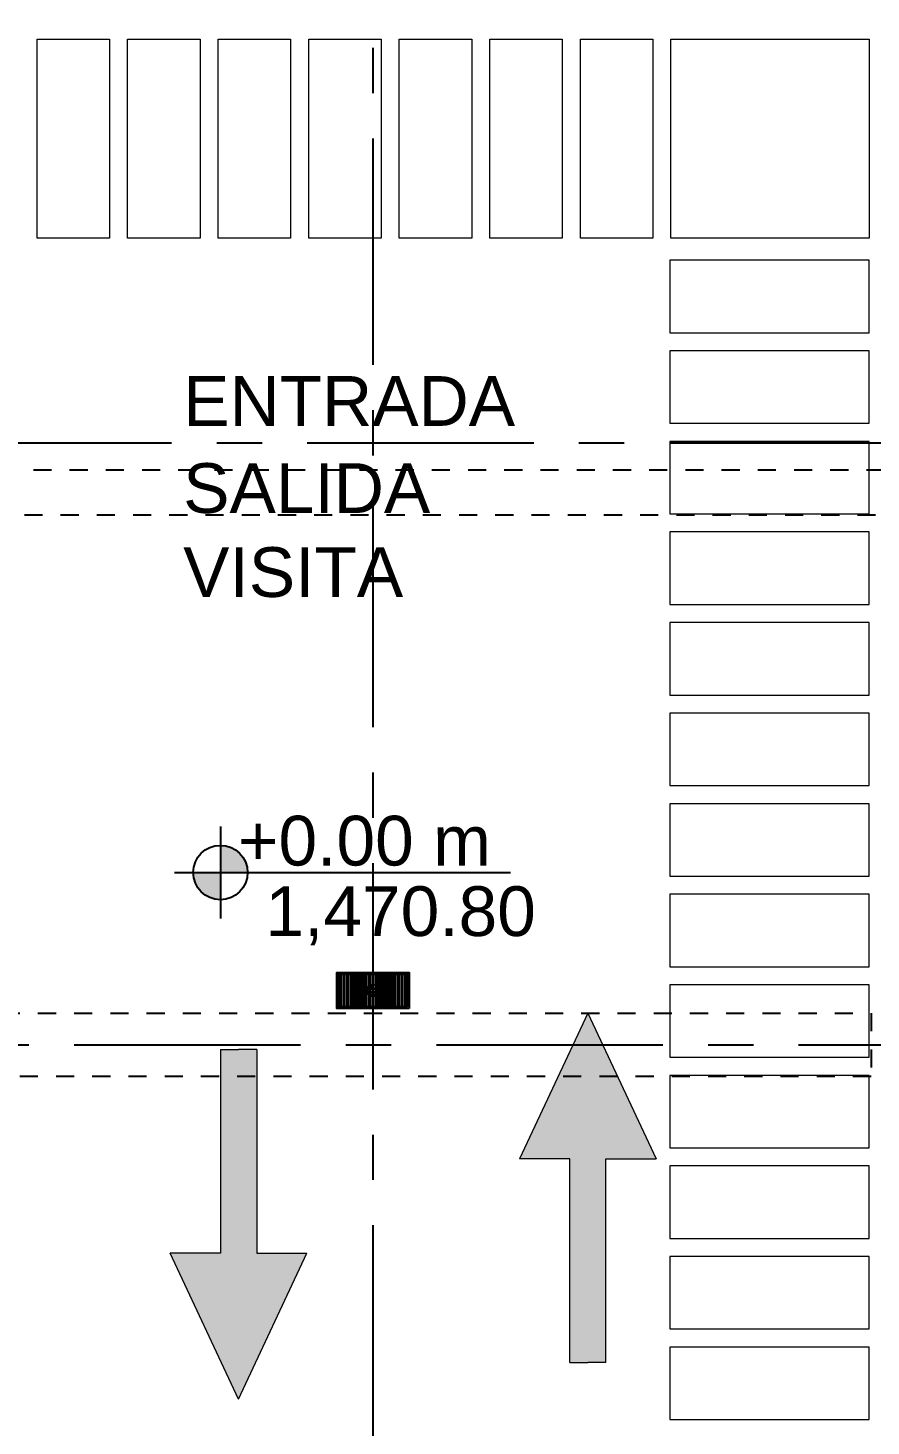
# Model space of a CAD drawing. Header units: metres. Extents: x -598 to 357, y -242 to 574.
# Drawn here: x -310.24 to -305.58, y 411.89 to 419.61 of the extents above; entities that cross this region are included whole.
import ezdxf

# ---------------------------------------------------------------- set-up
doc = ezdxf.new("R2010")
doc.units = ezdxf.units.M
for name, pattern in [('xref_Nivel PB$0$CENTERX2', [4, 2.5, -0.5, 0.5, -0.5]), ('xref_Nivel PB$0$HIDDEN2', [0.1875, 0.125, -0.0625]), ('xref_Nivel PB$0$PHANTOM', [63.5, 31.75, -6.35, 6.35, -6.35, 6.35, -6.35]), ('Zxref_Eje_Pb$0$HIDDEN2', [0.1875, 0.125, -0.0625]), ('Zxref_Eje_Pb$0$ZXREF-EJES NTECH$0$XREF-EJES$0$CENTERX2', [4, 2.5, -0.5, 0.5, -0.5])]:
    doc.linetypes.add(name, pattern=pattern)
doc.layers.add('Muro Mamspoteria', color=5, linetype='Continuous', lineweight=9)
for name, color, linetype in [('xref_Nivel PB$0$C-corte', 240, 'xref_Nivel PB$0$PHANTOM'), ('xref_Nivel PB$0$N-nivel', 2, 'Continuous'), ('xref_Nivel PB$0$R-rejilla', 1, 'Continuous'), ('xref_Nivel PB$0$T-texto', 2, 'Continuous'), ('xref_Nivel PB$0$Z-XREF', 7, 'Continuous'), ('Zxref_Eje_Pb$0$EJE-Linea', 8, 'Continuous'), ('Zxref_Eje_Pb$0$EJE-Viga', 8, 'Zxref_Eje_Pb$0$HIDDEN2')]:
    doc.layers.add(name, color=color, linetype=linetype)
doc.layers.add('xref_Nivel PB$0$S-señalizacion', color=253, linetype='Continuous', lineweight=0, transparency=0.2)
doc.styles.add('xref_Nivel PB$0$TS', font='arial.ttf')

# ---------------------------------------------------------------- blocks, each defined once
blk = doc.blocks.new('Zxref_Eje_Pb')
at = {"layer": 'Zxref_Eje_Pb$0$EJE-Linea', "linetype": 'Zxref_Eje_Pb$0$ZXREF-EJES NTECH$0$XREF-EJES$0$CENTERX2', "ltscale": 0.5}
blk.add_lwpolyline([(37.531, 16.7287), (73.531, 16.7287)], dxfattribs=at)
at = {"layer": 'Zxref_Eje_Pb$0$EJE-Viga', "ltscale": 0.75}
for points in [[(54.356, 19.9037), (54.356, 19.6537), (48.506, 19.6537), (48.506, 19.9037)], [(53.931, 16.9037), (53.931, 16.5537), (48.931, 16.5537), (48.931, 16.9037)]]:
    blk.add_lwpolyline(points, close=True, dxfattribs=at)
blk = doc.blocks.new('xref_Nivel PB$0$SEÑAL TRAFICO')
at = {"layer": 'xref_Nivel PB$0$S-señalizacion', "transparency": 33554534}
h = blk.add_hatch(color=254, dxfattribs=at)
h.dxf.hatch_style = 1
h.paths.add_polyline_path([(2598.4276, -445.5965), (2598.4276, -445.5465), (2598.4276, -445.4965), (2597.3032, -445.4965), (2597.3032, -445.2189), (2596.4978, -445.5965), (2597.3032, -445.9742), (2597.3032, -445.6965), (2598.4276, -445.6965), (2598.4276, -445.6465)])
at = {"layer": 'xref_Nivel PB$0$S-señalizacion'}
for p, q in [((2596.4978, -445.5965), (2597.3032, -445.2189)), ((2598.4276, -445.4965), (2598.4276, -445.5465)), ((2596.4978, -445.5965), (2597.3032, -445.9742)), ((2598.4276, -445.5465), (2598.4276, -445.5965)), ((2598.4276, -445.6465), (2598.4276, -445.5965)), ((2598.4276, -445.6965), (2598.4276, -445.6465))]:
    blk.add_line(p, q, dxfattribs=at)
for points in [[(2598.4276, -445.4965), (2597.3032, -445.4965), (2597.3032, -445.2189)], [(2598.4276, -445.6965), (2597.3032, -445.6965), (2597.3032, -445.9742)]]:
    blk.add_lwpolyline(points, dxfattribs=at)
blk = doc.blocks.new('xref_Nivel PB$0$Rejilla')
at = {"layer": 'xref_Nivel PB$0$R-rejilla'}
for p, q in [((0.0246, 0.0246), (-0.0246, -0.0246)), ((0.0246, -0.0246), (-0.0246, 0.0246))]:
    blk.add_line(p, q, dxfattribs=at)
for points in [[(-0.2, 0.1), (0.2, 0.1), (0.2, -0.1), (-0.2, -0.1)], [(-0.19, 0.09), (0.19, 0.09), (0.19, -0.09), (-0.19, -0.09)]]:
    blk.add_lwpolyline(points, close=True, dxfattribs=at)
at = {"layer": 'xref_Nivel PB$0$R-rejilla', "color": 8}
for points in [[(-0.185, -0.09), (-0.175, -0.09), (-0.175, 0.09), (-0.185, 0.09)], [(-0.165, -0.09), (-0.155, -0.09), (-0.155, 0.09), (-0.165, 0.09)], [(-0.145, -0.09), (-0.135, -0.09), (-0.135, 0.09), (-0.145, 0.09)], [(-0.125, -0.09), (-0.115, -0.09), (-0.115, 0.09), (-0.125, 0.09)], [(-0.105, -0.09), (-0.095, -0.09), (-0.095, 0.09), (-0.105, 0.09)], [(-0.085, -0.09), (-0.075, -0.09), (-0.075, 0.09), (-0.085, 0.09)], [(-0.065, -0.09), (-0.055, -0.09), (-0.055, 0.09), (-0.065, 0.09)], [(-0.045, -0.09), (-0.035, -0.09), (-0.035, 0.09), (-0.045, 0.09)], [(-0.025, -0.09), (-0.015, -0.09), (-0.015, 0.09), (-0.025, 0.09)], [(-0.005, -0.09), (0.005, -0.09), (0.005, 0.09), (-0.005, 0.09)], [(0.015, -0.09), (0.025, -0.09), (0.025, 0.09), (0.015, 0.09)], [(0.035, -0.09), (0.045, -0.09), (0.045, 0.09), (0.035, 0.09)], [(0.055, -0.09), (0.065, -0.09), (0.065, 0.09), (0.055, 0.09)], [(0.075, -0.09), (0.085, -0.09), (0.085, 0.09), (0.075, 0.09)], [(0.095, -0.09), (0.105, -0.09), (0.105, 0.09), (0.095, 0.09)], [(0.115, -0.09), (0.125, -0.09), (0.125, 0.09), (0.115, 0.09)], [(0.135, -0.09), (0.145, -0.09), (0.145, 0.09), (0.135, 0.09)], [(0.155, -0.09), (0.165, -0.09), (0.165, 0.09), (0.155, 0.09)], [(0.175, -0.09), (0.185, -0.09), (0.185, 0.09), (0.175, 0.09)]]:
    blk.add_lwpolyline(points, close=True, dxfattribs=at)
at = {"layer": 'xref_Nivel PB$0$R-rejilla'}
blk.add_circle((0, 0), 0.0347, dxfattribs=at)
at = {"layer": 'xref_Nivel PB$0$R-rejilla', "linetype": 'xref_Nivel PB$0$HIDDEN2'}
blk.add_circle((0, 0), 0.025, dxfattribs=at)
blk = doc.blocks.new('xref_Nivel PB$0$NIVEL')
at = {"layer": 'xref_Nivel PB$0$N-nivel'}
h = blk.add_hatch(color=256, dxfattribs=at)
h.dxf.hatch_style = 1
h.paths.add_polyline_path([(0, 0), (-0.12, 0, 0.414214), (0, -0.12)])
h.paths.add_polyline_path([(0, 0.12), (0, 0), (0.12, 0, 0.414214)])
for p, q in [((0, 0.2027), (0, -0.2027)), ((-0.2027, 0), (0.2027, 0))]:
    blk.add_line(p, q, dxfattribs=at)
blk.add_circle((0, 0), 0.12, dxfattribs=at)

msp = doc.modelspace()

# ---------------------------------------------------------------- linework, layer by layer
at = {"layer": 'xref_Nivel PB$0$C-corte', "linetype": 'xref_Nivel PB$0$CENTERX2', "ltscale": 0.5}
msp.add_line((-308.3327, 466.9973), (-308.3327, 396.5835), dxfattribs=at)
at = {"layer": 'xref_Nivel PB$0$S-señalizacion'}
for points in [[(-310.1878, 419.5468), (-309.7878, 419.5468), (-309.7878, 418.4468), (-310.1878, 418.4468)], [(-309.6878, 419.5468), (-309.2878, 419.5468), (-309.2878, 418.4468), (-309.6878, 418.4468)], [(-309.1878, 419.5468), (-308.7878, 419.5468), (-308.7878, 418.4468), (-309.1878, 418.4468)], [(-308.6878, 419.5468), (-308.2878, 419.5468), (-308.2878, 418.4468), (-308.6878, 418.4468)], [(-308.1878, 419.5468), (-307.7878, 419.5468), (-307.7878, 418.4468), (-308.1878, 418.4468)], [(-307.6878, 419.5468), (-307.2878, 419.5468), (-307.2878, 418.4468), (-307.6878, 418.4468)], [(-306.6878, 419.5468), (-305.5931, 419.5468), (-305.5931, 418.4468), (-306.6878, 418.4468)], [(-305.5931, 417.9249), (-305.5931, 418.3249), (-306.6931, 418.3249), (-306.6931, 417.9249)], [(-305.5931, 417.4249), (-305.5931, 417.8249), (-306.6931, 417.8249), (-306.6931, 417.4249)], [(-305.5931, 416.9249), (-305.5931, 417.3249), (-306.6931, 417.3249), (-306.6931, 416.9249)], [(-305.5931, 416.4249), (-305.5931, 416.8249), (-306.6931, 416.8249), (-306.6931, 416.4249)], [(-305.5931, 415.9249), (-305.5931, 416.3249), (-306.6931, 416.3249), (-306.6931, 415.9249)], [(-305.5931, 415.4249), (-305.5931, 415.8249), (-306.6931, 415.8249), (-306.6931, 415.4249)], [(-305.5931, 414.9249), (-305.5931, 415.3249), (-306.6931, 415.3249), (-306.6931, 414.9249)], [(-305.5931, 414.4249), (-305.5931, 414.8249), (-306.6931, 414.8249), (-306.6931, 414.4249)], [(-305.5931, 413.9249), (-305.5931, 414.3249), (-306.6931, 414.3249), (-306.6931, 413.9249)]]:
    msp.add_lwpolyline(points, close=True, dxfattribs=at)

# ---------------------------------------------------------------- texts
at = {"layer": 'xref_Nivel PB$0$T-texto', "style": 'xref_Nivel PB$0$TS'}
for s, p in [('ENTRADA', (-309.3809, 417.411)), ('SALIDA', (-309.3809, 416.9301)), ('VISITA', (-309.3809, 416.4663))]:
    msp.add_text(s, height=0.27459, dxfattribs=at).set_placement(p)

# ---------------------------------------------------------------- next in the draw order: block references
at = {"layer": 'xref_Nivel PB$0$Z-XREF'}
msp.add_blockref('Zxref_Eje_Pb', (-359.5136, 397.2645), dxfattribs=at)

# ---------------------------------------------------------------- next in the draw order: linework, layer by layer
at = {"layer": 'Muro Mamspoteria'}
msp.add_circle((-306.5394, 472.2405), 101.758, dxfattribs=at)
at = {"layer": 'xref_Nivel PB$0$C-corte', "linetype": 'xref_Nivel PB$0$CENTERX2', "ltscale": 0.5}
msp.add_line((-324.6954, 417.3169), (-281.6371, 417.3169), dxfattribs=at)
at = {"layer": 'xref_Nivel PB$0$N-nivel'}
msp.add_lwpolyline([(-308.9218, 414.9448), (-307.5734, 414.9448)], dxfattribs=at)
at = {"layer": 'xref_Nivel PB$0$S-señalizacion'}
for points in [[(-307.1878, 419.5468), (-306.7878, 419.5468), (-306.7878, 418.4468), (-307.1878, 418.4468)], [(-305.5931, 413.4249), (-305.5931, 413.8249), (-306.6931, 413.8249), (-306.6931, 413.4249)], [(-305.5931, 412.9249), (-305.5931, 413.3249), (-306.6931, 413.3249), (-306.6931, 412.9249)], [(-305.5931, 412.4249), (-305.5931, 412.8249), (-306.6931, 412.8249), (-306.6931, 412.4249)], [(-305.5931, 411.9249), (-305.5931, 412.3249), (-306.6931, 412.3249), (-306.6931, 411.9249)]]:
    msp.add_lwpolyline(points, close=True, dxfattribs=at)

# ---------------------------------------------------------------- next in the draw order: block references
at = {"layer": 'xref_Nivel PB$0$N-nivel', "xscale": 1.25, "yscale": 1.25, "zscale": 1.25}
msp.add_blockref('xref_Nivel PB$0$NIVEL', (-309.1751, 414.9448), dxfattribs=at)
at = {"layer": 'xref_Nivel PB$0$R-rejilla', "rotation": 180.0000000000007}
msp.add_blockref('xref_Nivel PB$0$Rejilla', (-308.3327, 414.2932), dxfattribs=at)
at = {"layer": 'xref_Nivel PB$0$S-señalizacion', "rotation": 269.9999999999998}
msp.add_blockref('xref_Nivel PB$0$SEÑAL TRAFICO', (138.4503, 3010.6669), dxfattribs=at)
at = {"layer": 'xref_Nivel PB$0$S-señalizacion', "xscale": -1, "rotation": 270}
msp.add_blockref('xref_Nivel PB$0$SEÑAL TRAFICO', (136.5218, -2184.46), dxfattribs=at)

# ---------------------------------------------------------------- next in the draw order: texts
at = {"layer": 'xref_Nivel PB$0$N-nivel', "style": 'xref_Nivel PB$0$TS'}
for s, p in [('+0.00 m', (-309.0783, 414.9835)), ('1,470.80', (-308.9265, 414.5942))]:
    msp.add_text(s, height=0.27459, dxfattribs=at).set_placement(p)

doc.saveas('drawing.dxf')
